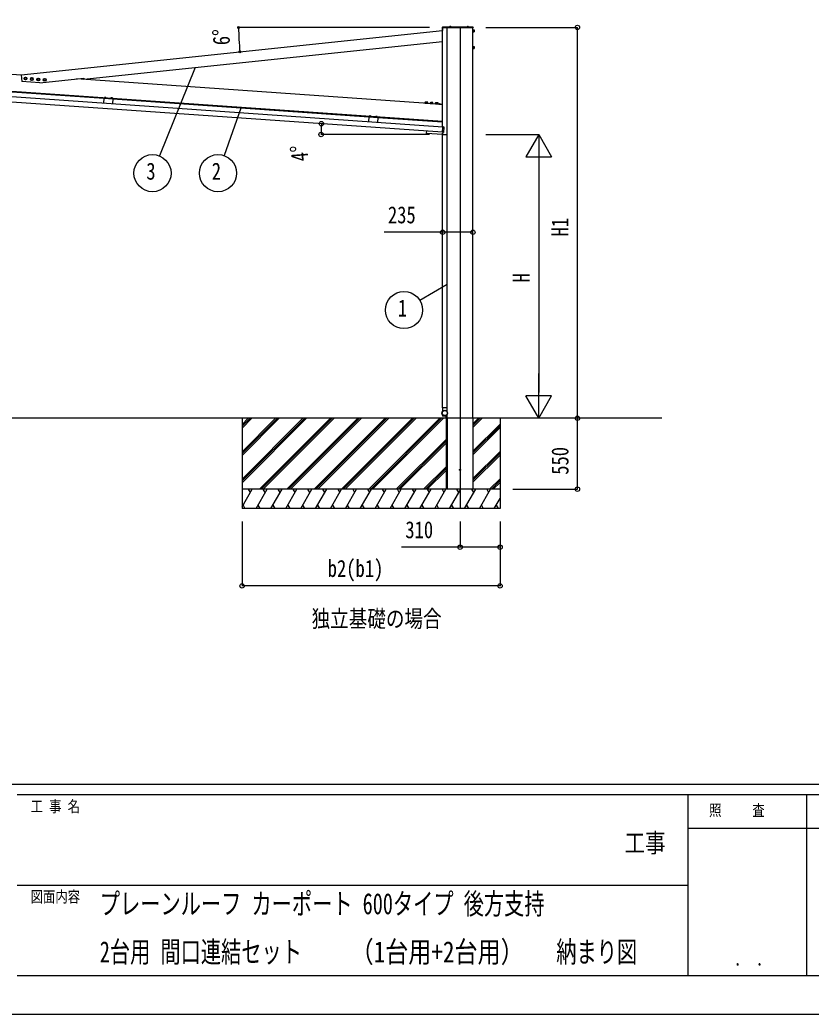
# Model space of a CAD drawing. Units: millimetres, scale not verified. Extents: x -16820 to 16820, y -11880 to 11880.
# Drawn here: x 2 to 6137, y -11880 to -4172 of the extents above; entities that cross this region are included whole.
import ezdxf
from ezdxf.enums import TextEntityAlignment as Align

# ---------------------------------------------------------------- set-up
doc = ezdxf.new("R2010")
doc.units = ezdxf.units.MM
doc.header["$LTSCALE"] = 50
for name, color, linetype in [('0-2_USER1', 3, 'Continuous'), ('0-3_YKK_12', 2, 'Continuous'), ('0-4_YKK_13', 4, 'Continuous'), ('0-5_YKK_A1', 4, 'Continuous'), ('0-6_YKK_D', 6, 'Continuous'), ('0-7_YKK_ZWAK', 7, 'Continuous')]:
    doc.layers.add(name, color=color, linetype=linetype)
doc.styles.add('ＭＳ ゴシック', font='')
doc.styles.get('ＭＳ ゴシック').set_extended_font_data('MS Gothic')

msp = doc.modelspace()

# ---------------------------------------------------------------- linework, layer by layer
at = {"layer": '0-3_YKK_12'}
msp.add_line((3415.08, -4230), (3415.08, -7960), dxfattribs=at)
at = {"layer": '0-4_YKK_13'}
for p, q in [((3277.08, -4229.5), (3277.08, -4253)), ((3517.08, -4227), (3279.58, -4227)), ((3279.58, -4229.5), (3279.58, -4253)), ((3517.08, -4229.5), (3279.58, -4229.5)), ((3279.58, -4230), (3517.08, -4230)), ((3334.18, -4226.45), (3334.18, -4226.26)), ((3345.43, -4227), (3334.72, -4227)), ((3335.39, -4226.43), (3335.3, -4226.67)), ((3344.02, -4225.9), (3336.14, -4225.9)), ((3337.71, -4223.67), (3338.93, -4226.13)), ((3340.08, -4226.74), (3338.93, -4226.13)), ((3340.08, -4226.74), (3341.22, -4226.13)), ((3342.45, -4223.67), (3341.22, -4226.13)), ((3344.77, -4226.43), (3344.86, -4226.67)), ((3345.33, -4227), (3344.98, -4227)), ((3345.98, -4226.45), (3345.98, -4226.26)), ((3469.18, -4226.45), (3469.18, -4226.26)), ((3480.43, -4227), (3469.72, -4227)), ((3470.39, -4226.43), (3470.3, -4226.67)), ((3479.02, -4225.9), (3471.14, -4225.9)), ((3472.71, -4223.67), (3473.93, -4226.13)), ((3475.08, -4226.74), (3473.93, -4226.13)), ((3475.08, -4226.74), (3476.22, -4226.13)), ((3477.45, -4223.67), (3476.22, -4226.13)), ((3479.77, -4226.43), (3479.86, -4226.67)), ((3480.33, -4227), (3479.98, -4227)), ((3480.98, -4226.45), (3480.98, -4226.26)), ((3517.08, -4227), (3517.08, -4230)), ((3279.58, -4253), (3277.08, -4253)), ((3516.68, -4248.45), (3518.28, -4248.45)), ((3518.28, -4262.55), (3516.68, -4262.55)), ((3518.28, -4247.99), (3523.2, -4247.99)), ((3518.28, -4247.99), (3518.28, -4263.01)), ((3518.28, -4251.75), (3523.2, -4251.75)), ((3518.28, -4259.25), (3523.2, -4259.25)), ((3518.28, -4263.01), (3523.2, -4263.01)), ((3523.78, -4249), (3523.2, -4247.99)), ((3523.78, -4262), (3523.2, -4263.01)), ((3523.78, -4249), (3523.78, -4262)), ((3516.68, -4378.45), (3518.28, -4378.45)), ((3518.28, -4392.55), (3516.68, -4392.55)), ((3518.28, -4377.99), (3523.2, -4377.99)), ((3518.28, -4377.99), (3518.28, -4393.01)), ((3518.28, -4381.75), (3523.2, -4381.75)), ((3518.28, -4389.25), (3523.2, -4389.25)), ((3518.28, -4393.01), (3523.2, -4393.01)), ((3523.78, -4379), (3523.2, -4377.99)), ((3523.78, -4392), (3523.2, -4393.01)), ((3523.78, -4379), (3523.78, -4392)), ((658.1, -4772.59), (657.85, -4776.14)), ((657.85, -4776.14), (669.37, -4776.94)), ((657.9, -4776.44), (657.92, -4776.14)), ((658.9, -4772.2), (658.1, -4772.59)), ((658.9, -4772.2), (668.88, -4772.9)), ((660.98, -4772.79), (660.73, -4776.34)), ((666.74, -4773.2), (666.49, -4776.74)), ((668.88, -4772.9), (669.62, -4773.4)), ((669.3, -4776.94), (669.28, -4777.24)), ((669.62, -4773.4), (669.37, -4776.94)), ((707.98, -4776.08), (707.73, -4779.62)), ((708.78, -4775.69), (707.98, -4776.08)), ((708.78, -4775.69), (718.76, -4776.39)), ((710.86, -4776.28), (710.61, -4779.83)), ((716.62, -4776.68), (716.37, -4780.23)), ((718.76, -4776.39), (719.5, -4776.89)), ((719.5, -4776.89), (719.25, -4780.43)), ((707.73, -4779.62), (719.25, -4780.43)), ((707.78, -4779.93), (707.8, -4779.63)), ((719.18, -4780.43), (719.15, -4780.72)), ((3145.06, -4814.63), (3145.5, -4808.4)), ((3145.06, -4814.63), (3164.64, -4816)), ((3146.86, -4807.74), (3145.5, -4808.4)), ((3146.15, -4816.51), (3146.27, -4814.71)), ((3146.86, -4807.74), (3163.82, -4808.92)), ((3149.96, -4814.97), (3150.39, -4808.75)), ((3159.75, -4815.66), (3160.18, -4809.43)), ((3163.43, -4815.91), (3163.31, -4817.71)), ((3163.82, -4808.92), (3165.08, -4809.77)), ((3164.64, -4816), (3165.08, -4809.77)), ((3184.96, -4817.42), (3185.4, -4811.19)), ((3184.96, -4817.42), (3204.55, -4818.79)), ((3186.76, -4810.53), (3185.4, -4811.19)), ((3186.05, -4819.3), (3186.18, -4817.5)), ((3186.76, -4810.53), (3203.72, -4811.71)), ((3189.86, -4817.76), (3190.3, -4811.54)), ((3199.65, -4818.45), (3200.09, -4812.22)), ((3203.33, -4818.7), (3203.21, -4820.5)), ((3203.72, -4811.71), (3204.98, -4812.56)), ((3204.55, -4818.79), (3204.98, -4812.56)), ((3224.87, -4820.21), (3225.3, -4813.98)), ((3224.87, -4820.21), (3244.45, -4821.58)), ((3226.67, -4813.32), (3225.3, -4813.98)), ((3225.95, -4822.09), (3226.08, -4820.3)), ((3226.67, -4813.32), (3243.63, -4814.5)), ((3229.76, -4820.55), (3230.2, -4814.33)), ((3239.55, -4821.24), (3239.99, -4815.01)), ((3243.24, -4821.49), (3243.11, -4823.29)), ((3243.63, -4814.5), (3244.88, -4815.35)), ((3244.45, -4821.58), (3244.88, -4815.35)), ((3277.34, -4826.95), (3249.41, -4825)), ((3252.33, -4822.69), (3252.29, -4823.2)), ((3252.29, -4823.2), (3259.77, -4823.72)), ((3254.13, -4821.31), (3254.9, -4823.22)), ((3254.9, -4823.22), (3255.18, -4823.4)), ((3257.18, -4823.38), (3256.89, -4823.52)), ((3258.22, -4821.6), (3257.18, -4823.38)), ((3279.48, -4824.96), (3279.48, -4806.96)), ((3279.48, -4824.96), (3279.48, -4806.96)), ((2712.2, -4916.23), (2711.95, -4919.77)), ((2711.95, -4919.77), (2723.47, -4920.58)), ((2712.01, -4920.08), (2712.03, -4919.78)), ((2713.01, -4915.84), (2712.2, -4916.23)), ((2713.01, -4915.84), (2722.98, -4916.54)), ((2715.08, -4916.43), (2714.83, -4919.98)), ((2720.84, -4916.83), (2720.59, -4920.38)), ((2722.98, -4916.54), (2723.72, -4917.03)), ((2723.4, -4920.57), (2723.38, -4920.87)), ((2723.72, -4917.03), (2723.47, -4920.58)), ((2762.08, -4919.72), (2761.83, -4923.26)), ((2761.83, -4923.26), (2773.35, -4924.07)), ((2761.89, -4923.57), (2761.91, -4923.27)), ((2762.88, -4919.33), (2762.08, -4919.72)), ((2762.88, -4919.33), (2772.86, -4920.02)), ((2764.96, -4919.92), (2764.71, -4923.46)), ((2770.72, -4920.32), (2770.47, -4923.87)), ((2772.86, -4920.02), (2773.6, -4920.52)), ((2773.28, -4924.06), (2773.26, -4924.36)), ((2773.6, -4920.52), (2773.35, -4924.07)), ((3278.8, -5043.32), (3281.78, -5000.64)), ((3283.34, -5000.75), (3281.78, -5000.64)), ((3283.58, -5000.66), (3289.47, -5001.07)), ((3289.93, -5001.6), (3287, -5043.5)), ((3154.39, -5033.21), (3153.1, -5051.67)), ((3278.23, -5061.42), (3154.03, -5052.74)), ((3278.8, -5043.32), (3280.36, -5043.43)), ((3280.48, -5043.53), (3279.29, -5060.49)), ((3279.99, -5043.4), (3279.99, -5043.4)), ((3286.47, -5043.97), (3280.58, -5043.55)), ((3277.93, -7180.3), (3277.67, -7209.14)), ((3277.67, -7230.85), (3277.79, -7244.7)), ((3314.06, -7245), (3278.09, -7245)), ((3313.93, -7180), (3278.23, -7180)), ((3314.48, -7209.14), (3314.23, -7180.3)), ((3314.36, -7244.7), (3314.48, -7230.85))]:
    msp.add_line(p, q, dxfattribs=at)
for points in [[(3515.08, -4264), (3515.08, -4247), (3516.68, -4247), (3516.68, -4264)], [(3515.08, -4394), (3515.08, -4377), (3516.68, -4377), (3516.68, -4394)], [(55.27, -4626.35), (50.37, -4634.85), (40.55, -4634.85), (35.65, -4626.35), (40.55, -4617.85), (50.37, -4617.85)], [(105.15, -4629.84), (100.25, -4638.34), (90.43, -4638.34), (85.52, -4629.84), (90.43, -4621.34), (100.25, -4621.34)], [(155.03, -4633.33), (150.12, -4641.83), (140.31, -4641.83), (135.4, -4633.33), (140.31, -4624.83), (150.12, -4624.83)], [(204.91, -4636.82), (200, -4645.32), (190.19, -4645.32), (185.28, -4636.82), (190.19, -4628.32), (200, -4628.32)], [(3165.59, -4819.47), (3143.64, -4817.94), (3143.75, -4816.34), (3165.7, -4817.88)], [(3205.49, -4822.26), (3183.55, -4820.73), (3183.66, -4819.13), (3205.6, -4820.67)], [(3245.39, -4825.05), (3223.45, -4823.52), (3223.56, -4821.92), (3245.51, -4823.46)]]:
    msp.add_lwpolyline(points, close=True, dxfattribs=at)
for points in [[(660.85, -4772.33), (661.83, -4774.77), (663.66, -4775.91)], [(666.93, -4772.76), (665.62, -4775.03), (663.66, -4775.91)], [(710.73, -4775.82), (711.71, -4778.25), (713.53, -4779.39)], [(716.81, -4776.25), (715.5, -4778.52), (713.53, -4779.39)], [(3249.41, -4825), (3249.38, -4825.33), (3280.08, -4827.48), (3280.08, -4806.96), (3279.48, -4806.96)], [(3277.34, -4826.95), (3249.41, -4825), (3249.55, -4823), (3277.48, -4824.96)], [(3252.33, -4822.69), (3259.81, -4823.21), (3259.77, -4823.72)], [(3279.48, -4806.96), (3277.48, -4806.96), (3277.48, -4824.96)], [(2714.95, -4915.97), (2715.93, -4918.4), (2717.76, -4919.54)], [(2721.04, -4916.4), (2719.72, -4918.67), (2717.76, -4919.54)], [(2764.83, -4919.46), (2765.81, -4921.89), (2767.64, -4923.03)], [(2770.91, -4919.88), (2769.6, -4922.16), (2767.64, -4923.03)]]:
    msp.add_lwpolyline(points, dxfattribs=at)
for centre, radius in [((45.46, -4626.35), 11), ((45.46, -4626.35), 8.5), ((95.34, -4629.84), 11), ((95.34, -4629.84), 8.5), ((145.22, -4633.33), 11), ((145.22, -4633.33), 8.5), ((195.09, -4636.82), 11), ((195.09, -4636.82), 8.5), ((3296.08, -7220), 21.37), ((3296.08, -7220), 21), ((3296.08, -7220), 19.35)]:
    msp.add_circle(centre, radius, dxfattribs=at)
for centre, radius, start, end in [((3279.58, -4229.5), 2.5, 90, 180), ((3334.72, -4226.45), 0.545, 180, 270), ((3334.73, -4226.26), 0.55, 138.43917, 180), ((3340.08, -4231), 7.7, 41.56083, 138.43917), ((3334.83, -4226.5), 0.5, 270, 340), ((3336.14, -4226.7), 0.8, 90, 160), ((3344.02, -4226.7), 0.8, 20, 90), ((3345.33, -4226.5), 0.5, 200, 270), ((3345.43, -4226.45), 0.545, 270, 0), ((3345.43, -4226.26), 0.55, 0, 41.56083), ((3469.72, -4226.45), 0.545, 180, 270), ((3469.73, -4226.26), 0.55, 138.43917, 180), ((3475.08, -4231), 7.7, 41.56083, 138.43917), ((3469.83, -4226.5), 0.5, 270, 340), ((3471.14, -4226.7), 0.8, 90, 160), ((3479.02, -4226.7), 0.8, 20, 90), ((3480.33, -4226.5), 0.5, 200, 270), ((3480.43, -4226.45), 0.545, 270, 0), ((3480.43, -4226.26), 0.55, 0, 41.56083), ((3520.46, -4249.87), 3.32, 325.61575, 34.38425), ((3511.36, -4255.5), 12.42, 342.41205, 17.58795), ((3520.46, -4261.13), 3.32, 325.61575, 34.38425), ((3520.46, -4379.87), 3.32, 325.61575, 34.38425), ((3511.36, -4385.5), 12.42, 342.41205, 17.58795), ((3520.46, -4391.13), 3.32, 325.61575, 34.38425), ((45.46, -4626.35), 8.6, 141.25399, 158.74601), ((45.46, -4626.35), 8.6, 81.25399, 98.74601), ((45.46, -4626.35), 8.6, 21.25399, 38.74601), ((95.34, -4629.84), 8.6, 141.25399, 158.74601), ((95.34, -4629.84), 8.6, 81.25399, 98.74601), ((95.34, -4629.84), 8.6, 21.25399, 38.74601), ((145.22, -4633.33), 8.6, 81.25399, 98.74601), ((45.46, -4626.35), 8.6, 201.25399, 218.74601), ((45.46, -4626.35), 8.6, 261.25399, 278.74601), ((45.46, -4626.35), 8.6, 321.25399, 338.74601), ((95.34, -4629.84), 8.6, 201.25399, 218.74601), ((95.34, -4629.84), 8.6, 261.25399, 278.74601), ((95.34, -4629.84), 8.6, 321.25399, 338.74601), ((145.22, -4633.33), 8.6, 141.25399, 158.74601), ((145.22, -4633.33), 8.6, 201.25399, 218.74601), ((145.22, -4633.33), 8.6, 261.25399, 278.74601), ((145.22, -4633.33), 8.6, 21.25399, 38.74601), ((145.22, -4633.33), 8.6, 321.25399, 338.74601), ((195.09, -4636.82), 8.6, 141.25399, 158.74601), ((195.09, -4636.82), 8.6, 201.25399, 218.74601), ((195.09, -4636.82), 8.6, 81.25399, 98.74601), ((195.09, -4636.82), 8.6, 261.25399, 278.74601), ((195.09, -4636.82), 8.6, 21.25399, 38.74601), ((195.09, -4636.82), 8.6, 321.25399, 338.74601), ((659.39, -4774.8), 2.56, 51.61708, 120.38292), ((663.22, -4782.08), 9.55, 68.41276, 103.58724), ((668.03, -4775.4), 2.56, 51.61708, 120.38292), ((709.27, -4778.28), 2.56, 51.61708, 120.38292), ((713.1, -4785.57), 9.55, 68.41276, 103.58724), ((717.91, -4778.89), 2.56, 51.61708, 120.38292), ((3147.7, -4812.15), 4.34, 51.61575, 120.38425), ((3154.21, -4824.53), 16.24, 68.41205, 103.58795), ((3162.38, -4813.18), 4.34, 51.61575, 120.38425), ((3187.6, -4814.94), 4.34, 51.61575, 120.38425), ((3194.11, -4827.32), 16.24, 68.41205, 103.58795), ((3202.28, -4815.97), 4.34, 51.61575, 120.38425), ((3227.5, -4817.73), 4.34, 51.61575, 120.38425), ((3234.01, -4830.11), 16.24, 68.41205, 103.58795), ((3242.19, -4818.76), 4.34, 51.61575, 120.38425), ((3255.89, -4825.48), 4.53, 30.06671, 141.93329), ((3277.48, -4824.96), 2, 266, 0), ((3277.48, -4824.96), 2, 266, 0), ((2713.5, -4918.43), 2.56, 51.61708, 120.38292), ((2717.33, -4925.72), 9.55, 68.41276, 103.58724), ((2722.13, -4919.04), 2.56, 51.61708, 120.38292), ((2763.37, -4921.92), 2.56, 51.61708, 120.38292), ((2767.2, -4929.2), 9.55, 68.41276, 103.58724), ((2772.01, -4922.53), 2.56, 51.61708, 120.38292), ((3154.1, -5051.74), 1, 176, 266), ((3278.3, -5060.42), 1, 266, 356), ((3278.09, -7244.7), 0.3, 180.5, 270), ((3278.23, -7180.3), 0.3, 90, 179.5), ((3313.93, -7180.3), 0.3, 0.5, 90), ((3314.06, -7244.7), 0.3, 270, 359.5)]:
    msp.add_arc(centre, radius, start, end, dxfattribs=at)
for centre, major_axis, ratio, start_param, end_param in [((3283.56, -5000.96), (-0.021, -0.3), 0.998135, 3.1415927, 4.0284596), ((3289.43, -5001.57), (0.379, 0.329), 0.99628, 5.4996506, 7.06672), ((3280.61, -5043.25), (-0.021, -0.3), 0.998135, 5.3963184, 6.2831853), ((3286.5, -5043.47), (0.329, -0.379), 0.99628, 5.4996506, 7.06672)]:
    msp.add_ellipse(centre, major_axis=major_axis, ratio=ratio, start_param=start_param, end_param=end_param, dxfattribs=at)
at = {"layer": '0-5_YKK_A1'}
for p, q in [((3280.08, -5001.9), (3280.08, -4230)), ((3315.08, -7210.22), (3315.08, -4230)), ((3515.08, -7260), (3515.08, -4230)), ((12.19, -4596.8), (3280.08, -4253.33)), ((12.42, -4598.98), (-1375.82, -4501.91)), ((3280.08, -4959.8), (-1508.23, -4624.97)), ((12.19, -4596.8), (17.72, -4649.48)), ((3278.89, -5041.92), (-1913.28, -4678.85)), ((3281.68, -5002.02), (-1910.49, -4638.94)), ((652.77, -4781.09), (-1330.51, -4642.41)), ((155.81, -4659.13), (17.72, -4649.48)), ((3280.08, -4827.48), (442.17, -4629.03)), ((652.94, -4778.6), (650.19, -4818)), ((652.94, -4778.6), (723.77, -4783.55)), ((723.77, -4783.55), (721.01, -4822.96)), ((2706.87, -4924.73), (723.59, -4786.05)), ((2707.04, -4922.24), (2704.29, -4961.64)), ((2707.04, -4922.24), (2777.87, -4927.19)), ((2777.87, -4927.19), (2775.12, -4966.59)), ((3279.73, -4964.79), (2777.7, -4929.68)), ((3279.73, -4964.79), (3280.08, -4959.8)), ((3280.08, -7180), (3280.08, -5049.26)), ((3280.08, -5060), (3315.08, -5060)), ((3315.08, -7260), (3315.08, -7229.78)), ((4980.08, -7260), (-1919.92, -7260)), ((1725.08, -7260), (1725.08, -7960)), ((2211.45, -7260), (1725.08, -7746.37)), ((1999.32, -7260), (1725.08, -7534.24)), ((1787.18, -7260), (1725.08, -7322.1)), ((2197.31, -7260), (1725.08, -7732.23)), ((2225.59, -7260), (1725.08, -7760.51)), ((1985.17, -7260), (1725.08, -7520.09)), ((2013.46, -7260), (1725.08, -7548.38)), ((1773.04, -7260), (1725.08, -7307.96)), ((1801.33, -7260), (1725.08, -7336.25)), ((2409.44, -7260), (1859.44, -7810)), ((2423.58, -7260), (1873.58, -7810)), ((2437.72, -7260), (1887.72, -7810)), ((2621.57, -7260), (2071.57, -7810)), ((2635.71, -7260), (2085.71, -7810)), ((2649.85, -7260), (2099.85, -7810)), ((2833.7, -7260), (2283.7, -7810)), ((2847.84, -7260), (2297.84, -7810)), ((2861.99, -7260), (2311.99, -7810)), ((3045.83, -7260), (2495.83, -7810)), ((3059.98, -7260), (2509.98, -7810)), ((3074.12, -7260), (2524.12, -7810)), ((3257.97, -7260), (2707.97, -7810)), ((3272.11, -7260), (2722.11, -7810)), ((3286.25, -7260), (2736.25, -7810)), ((3315.08, -7247), (3306.08, -7247)), ((3306.08, -7260), (3306.08, -7247)), ((3306.08, -7260), (3306.08, -7810)), ((3315.08, -7260), (3315.08, -7810)), ((3515.08, -7260), (3515.08, -7810)), ((3571.92, -7260), (3515.08, -7316.84)), ((3557.78, -7260), (3515.08, -7302.7)), ((3586.06, -7260), (3515.08, -7330.98)), ((3725.08, -7304.83), (3515.08, -7514.83)), ((3725.08, -7318.97), (3515.08, -7528.97)), ((3725.08, -7260), (3725.08, -7960)), ((3725.08, -7333.11), (3515.08, -7543.11)), ((3306.08, -7424.02), (2920.1, -7810)), ((3306.08, -7438.16), (2934.24, -7810)), ((3306.08, -7452.3), (2948.38, -7810)), ((3725.08, -7516.96), (3515.08, -7726.96)), ((3725.08, -7531.1), (3515.08, -7741.1)), ((3725.08, -7545.25), (3515.08, -7755.25)), ((3306.08, -7636.15), (3132.23, -7810)), ((3306.08, -7650.29), (3146.37, -7810)), ((3306.08, -7664.43), (3160.51, -7810)), ((3725.08, -7729.09), (3644.17, -7810)), ((3725.08, -7743.24), (3658.32, -7810)), ((3725.08, -7757.38), (3672.46, -7810)), ((3725.08, -7810), (1725.08, -7810)), ((1725.08, -7946.93), (1804.14, -7810)), ((1789.14, -7835.98), (1774.14, -7810)), ((1833.01, -7960), (1919.61, -7810)), ((1904.61, -7835.98), (1889.61, -7810)), ((1948.48, -7960), (2035.08, -7810)), ((2020.08, -7835.98), (2005.08, -7810)), ((2063.95, -7960), (2150.55, -7810)), ((2135.55, -7835.98), (2120.55, -7810)), ((2179.42, -7960), (2266.02, -7810)), ((2251.02, -7835.98), (2236.02, -7810)), ((2294.89, -7960), (2381.49, -7810)), ((2366.49, -7835.98), (2351.49, -7810)), ((2410.36, -7960), (2496.96, -7810)), ((2466.96, -7810), (2481.96, -7835.98)), ((2525.83, -7960), (2612.43, -7810)), ((2582.43, -7810), (2597.43, -7835.98)), ((2641.3, -7960), (2727.9, -7810)), ((2697.9, -7810), (2712.9, -7835.98)), ((2756.77, -7960), (2843.37, -7810)), ((2828.37, -7835.98), (2813.37, -7810)), ((2872.24, -7960), (2958.84, -7810)), ((2943.84, -7835.98), (2928.84, -7810)), ((2987.71, -7960), (3074.31, -7810)), ((3044.31, -7810), (3059.31, -7835.98)), ((3103.18, -7960), (3189.78, -7810)), ((3159.78, -7810), (3174.78, -7835.98)), ((3218.65, -7960), (3305.25, -7810)), ((3275.25, -7810), (3290.25, -7835.98)), ((3515.08, -7810), (3306.08, -7810)), ((3334.12, -7960), (3420.72, -7810)), ((3405.72, -7835.98), (3390.72, -7810)), ((3449.59, -7960), (3536.19, -7810)), ((3521.19, -7835.98), (3506.19, -7810)), ((3565.06, -7960), (3651.66, -7810)), ((3621.66, -7810), (3636.66, -7835.98)), ((1732.53, -7934.02), (1747.53, -7960)), ((1848, -7934.02), (1863, -7960)), ((1963.48, -7934.02), (1978.47, -7960)), ((2078.95, -7934.02), (2093.95, -7960)), ((2194.42, -7934.02), (2209.42, -7960)), ((2309.89, -7934.02), (2324.88, -7960)), ((2425.36, -7934.02), (2440.35, -7960)), ((2540.83, -7934.02), (2555.82, -7960)), ((2656.3, -7934.02), (2671.29, -7960)), ((2771.77, -7934.02), (2786.77, -7960)), ((2887.24, -7934.02), (2902.24, -7960)), ((3002.71, -7934.02), (3017.7, -7960)), ((3118.18, -7934.02), (3133.17, -7960)), ((3233.65, -7934.02), (3248.64, -7960)), ((3349.12, -7934.02), (3364.12, -7960)), ((3464.59, -7934.02), (3479.59, -7960)), ((3580.06, -7934.02), (3595.05, -7960)), ((3680.53, -7960), (3725.08, -7882.83)), ((3695.53, -7934.02), (3710.52, -7960)), ((3725.08, -7960), (1725.08, -7960))]:
    msp.add_line(p, q, dxfattribs=at)
msp.add_lwpolyline([(155.81, -4659.13), (497.61, -4623.21), (498.44, -4631.16), (3280.08, -4338.8)], dxfattribs=at)
msp.add_circle((3415.08, -7660), 4.5, dxfattribs=at)
at = {"layer": '0-6_YKK_D'}
for p, q in [((3179.08, -4230), (1697.32, -4230)), ((3615.08, -4230), (4326.08, -4230)), ((4325.08, -7260), (4325.08, -4230)), ((1360.35, -4540.57), (1084.22, -5226.42)), ((1714.65, -4855.35), (1585.67, -5224.08)), ((3179.08, -5060), (2336.2, -5060)), ((3615.08, -5060), (4026.08, -5060)), ((4025.08, -5060), (3925.08, -5233.21)), ((4025.08, -5060), (4125.08, -5233.21)), ((4025.08, -5060), (4025.08, -5406.41)), ((3925.08, -5233.21), (4125.08, -5233.21)), ((4025.08, -5260), (4025.08, -7060)), ((3315.08, -6223.38), (3104.03, -6348.16)), ((4025.08, -7260), (4025.08, -6913.59)), ((4025.08, -7260), (3925.08, -7086.79)), ((4125.08, -7086.79), (3925.08, -7086.79)), ((4025.08, -7260), (4125.08, -7086.79)), ((4325.08, -7810), (4325.08, -7260)), ((3825.08, -7810), (4326.08, -7810)), ((1725.08, -8060), (1725.08, -8561)), ((3415.08, -8060), (3415.08, -8261)), ((3725.08, -8060), (3725.08, -8261)), ((3725.08, -8060), (3725.08, -8561)), ((3725.08, -8560), (1725.08, -8560))]:
    msp.add_line(p, q, dxfattribs=at)
for points in [[(3515.08, -5818.5), (3280.08, -5818.5), (2825.68, -5818.5)], [(3725.08, -8260), (3415.08, -8260), (2960.68, -8260)]]:
    msp.add_lwpolyline(points, dxfattribs=at)
for centre, radius in [((1698.32, -4230), 7.5), ((4325.08, -4230), 17), ((1708.2, -4418.54), 7.5), ((2340.13, -4976.27), 17), ((2337.2, -5060), 17), ((1030.44, -5360), 144), ((1538.13, -5360), 144), ((3280.08, -5818.5), 17), ((3515.08, -5818.5), 17), ((2980.08, -6421.44), 144), ((4325.08, -7260), 17), ((4325.08, -7260), 17), ((4325.08, -7810), 17), ((3415.08, -8260), 17), ((3725.08, -8260), 17), ((1725.08, -8560), 17), ((3725.08, -8560), 17)]:
    msp.add_circle(centre, radius, dxfattribs=at)
for centre, radius, start, end in [((3502.08, -4230), 1803.76, 180, 186), ((3537.46, -5060), 1200.26, 176, 180)]:
    msp.add_arc(centre, radius, start, end, dxfattribs=at)
at = {"layer": '0-7_YKK_ZWAK'}
for p, q in [((15580.08, -10100), (-15619.92, -10100)), ((5180.08, -10180), (-19.92, -10180)), ((6100.08, -10180), (6100.08, -11580)), ((7940.08, -10440), (5180.08, -10440)), ((-19.92, -10880), (5180.08, -10880)), ((-19.92, -11580), (5180.08, -11580)), ((5180.08, -11580), (7940.08, -11580))]:
    msp.add_line(p, q, dxfattribs=at)
msp.add_lwpolyline([(-16820, -11880), (16820, -11880), (16820, 11880), (-16820, 11880)], close=True, dxfattribs=at)
msp.add_lwpolyline([(7940.08, -10180), (5180.08, -10180), (5180.08, -11580)], dxfattribs=at)

# ---------------------------------------------------------------- texts
at = {"layer": '0-2_USER1', "style": 'ＭＳ ゴシック'}
for s, height, width, p in [('独立基礎の場合', 132, 0.8, (2263.8, -8920)), ('プレーンルーフ カーポート 600タイプ 後方支持', 164.2, 0.7, (622.15, -11155.33)), ('2台用 間口連結セット', 164.2, 0.7, (621.7, -11528.67)), ('（1台用+2台用）', 164.2, 0.8, (2566.02, -11528.67)), (' 納まり図', 164.2, 0.7, (4082.65, -11528.67))]:
    msp.add_text(s, height=height, dxfattribs=dict(at, width=width)).set_placement(p, align=Align.BOTTOM_LEFT)
at = {"layer": '0-6_YKK_D', "style": 'ＭＳ ゴシック', "width": 0.8}
for s, rotation, p in [('6°', 90.953, (1670.33, -4366.08)), ('4°', 94.306, (2278.22, -5260.71)), ('H1', 90, (4295.08, -5850.6)), ('H', 90, (3995.08, -6208)), ('550', 90, (4295.08, -7698.2))]:
    msp.add_text(s, height=132, rotation=rotation, dxfattribs=at).set_placement(p, align=Align.BOTTOM_LEFT)
for s, p in [('3', (982.44, -5450)), ('2', (1490.13, -5450)), ('235', (2855.68, -5788.5)), ('1', (2932.08, -6511.44)), ('310', (2990.68, -8230)), ('b2(b1)', (2389.08, -8530))]:
    msp.add_text(s, height=132, dxfattribs=at).set_placement(p, align=Align.BOTTOM_LEFT)
at = {"layer": '0-7_YKK_ZWAK', "style": 'ＭＳ ゴシック', "width": 0.8}
for s, height, p in [('工 事 名', 87.98, (85.08, -10340)), ('照     査', 87.98, (5345.68, -10370)), ('工事', 146.6, (4689.33, -10669.86)), ('図面内容', 87.98, (85.08, -11040)), ('． ．', 103.7, (5540, -11537.41))]:
    msp.add_text(s, height=height, dxfattribs=at).set_placement(p, align=Align.BOTTOM_LEFT)

doc.saveas('drawing.dxf')
